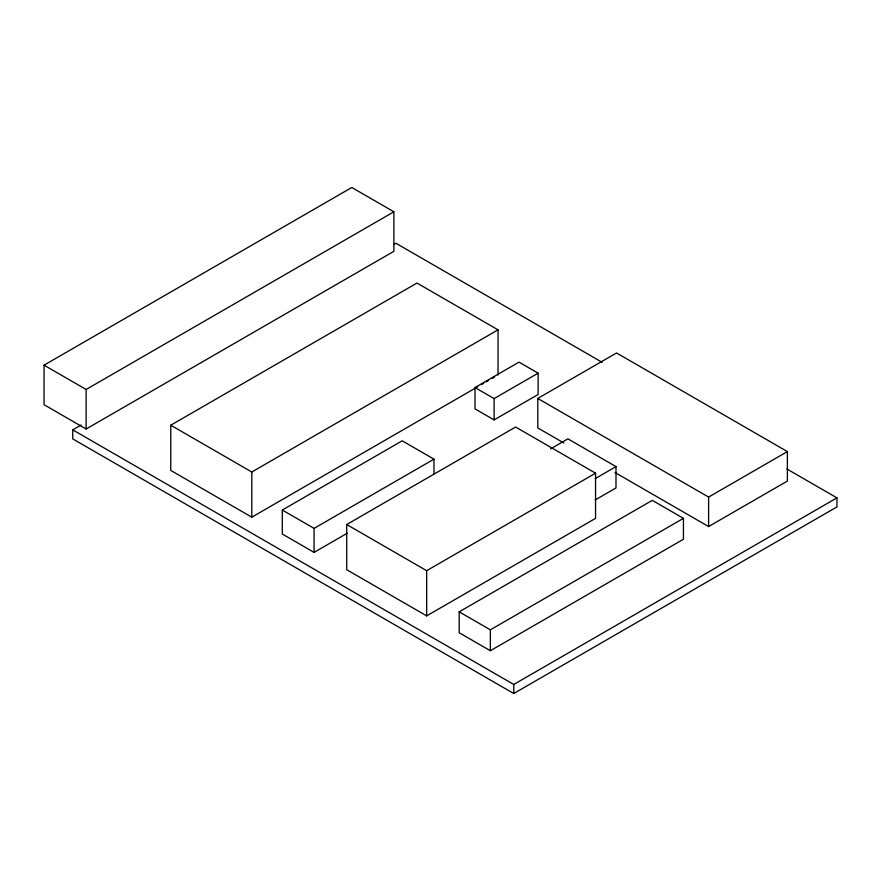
<?xml version="1.0" encoding="UTF-8"?>
<svg xmlns="http://www.w3.org/2000/svg" width="881" height="881" viewBox="0 0 881 881"><rect width="100%" height="100%" fill="white"/><g stroke="black" fill="none" stroke-linecap="round" stroke-linejoin="round"><path stroke-width="1.32" d="M44.05 365.175L351.805 187.488L393.884 211.792L393.884 251.316L86.129 429.003L44.05 404.698L44.05 365.175L86.129 389.468L393.884 211.792M786.887 468.978L836.95 497.875L836.95 506.916L513.755 693.512L72.749 438.892L72.749 429.851L81.063 425.049M393.565 244.632L395.932 243.266L602.141 362.311M477.81 386.704L251.801 517.18L170.76 470.399L170.76 425.215L416.988 283.054L498.04 329.846L498.04 375.02M170.76 425.215L251.801 472.007L498.04 329.846M474.991 387.552L519.008 362.135L538.126 373.17L538.126 394.49L494.109 419.907L474.991 408.872L474.991 387.552L494.109 398.586L538.126 373.17M481.378 384.634L483.757 383.268M486.136 381.891L488.515 380.515M492.094 378.456L494.472 377.079M347.323 533.192L314.077 552.387L282.305 534.029L282.305 510.033L402.199 440.808L433.981 459.155L433.981 473.824M563.873 442.989L537.773 427.924L537.773 398.443L616.546 352.962L787.383 451.59L787.383 481.07L708.61 526.552L614.883 472.447M282.305 510.033L314.077 528.38L433.981 459.155M346.718 524.525L515.605 427.032L595.556 473.185L595.556 518.369L426.668 615.874L346.718 569.71L346.718 524.525L426.668 570.69L595.556 473.185M550.625 448.847L567.926 438.859L615.995 466.611L615.995 487.942L595.237 499.923M595.237 478.603L615.995 466.611M459.188 611.843L652.292 500.353L683.447 518.336L683.447 539.249L490.354 650.74L459.188 632.745L459.188 611.843L490.354 629.827L683.447 518.336M537.773 398.443L708.61 497.071L787.383 451.59M72.749 429.851L513.755 684.471L836.95 497.875M708.61 497.071L708.61 526.552M513.755 684.471L513.755 693.512M494.109 398.586L494.109 419.907M490.354 629.827L490.354 650.74M426.668 570.69L426.668 615.874M314.077 528.38L314.077 552.387M251.801 472.007L251.801 517.18M86.129 389.468L86.129 429.003"/></g></svg>
